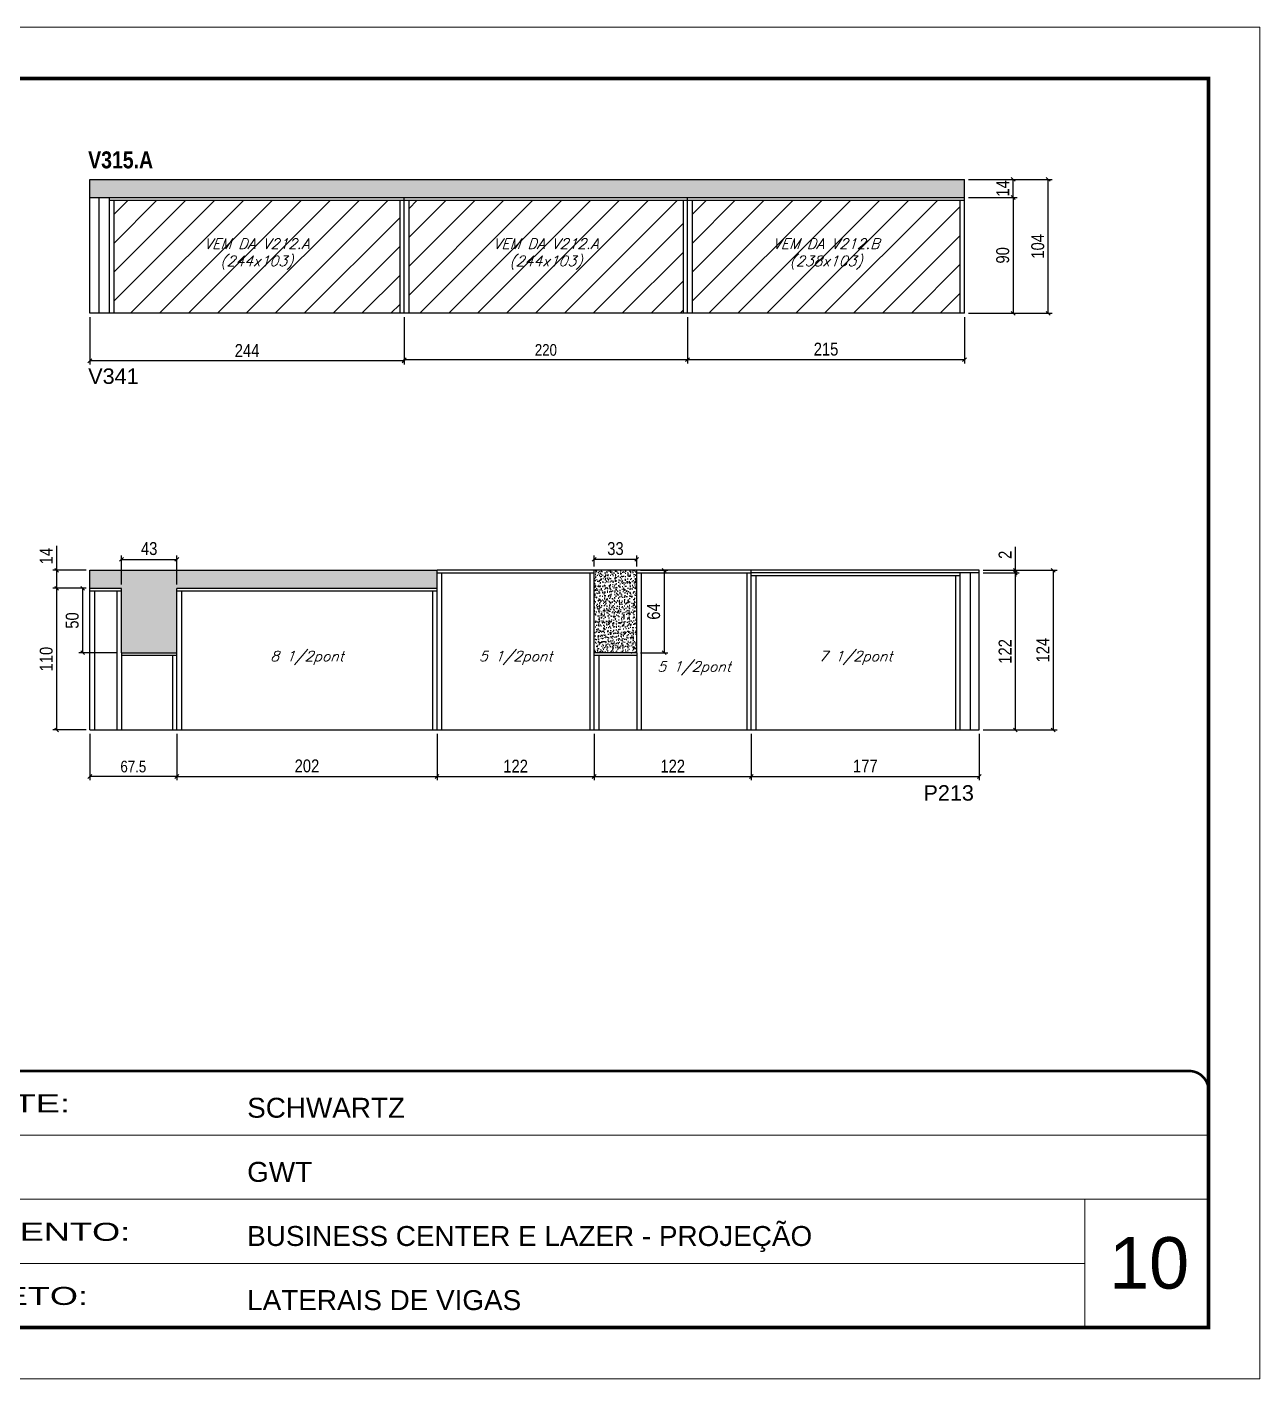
# Model space of a CAD drawing. Extents: x 13154 to 22413, y 1253 to 30260.
# Drawn here: x 15281 to 16238, y 26522 to 27572 of the extents above; entities that cross this region are included whole.
import ezdxf

# ---------------------------------------------------------------- set-up
doc = ezdxf.new("R2010")
doc.units = 0
doc.linetypes.add('CONTINUO', pattern=[0])
doc.linetypes.add('DASHED', pattern=[0.75, 0.5, -0.25])
for name, color, linetype in [('5', 5, 'Continuous'), ('COTA', 241, 'Continuous'), ('NOMENCLATURA', 7, 'Continuous'), ('Painéis', 200, 'Continuous'), ('SARR_2.2x7', 40, 'Continuous'), ('SARR_3.5x7', 81, 'Continuous'), ('texto', 7, 'Continuous')]:
    doc.layers.add(name, color=color, linetype=linetype)
for name, color, linetype, lineweight in [('CARIMBO', 255, 'Continuous', 9), ('Folhas', 255, 'Continuous', 9), ('Hachura', 251, 'Continuous', 9), ('SARRAFO DE PRESSAO', 251, 'DASHED', 9)]:
    doc.layers.add(name, color=color, linetype=linetype, lineweight=lineweight)
doc.styles.add('ARIAL', font='arial.ttf')
doc.styles.add('COTA TECNICA', font='techl___.ttf', dxfattribs={"height": 10})
doc.styles.add('COTA TECNICA-50', font='techl___.ttf', dxfattribs={"height": 9})
doc.styles.add('Romans', font='romans.shx')
doc.styles.get("Standard").update_dxf_attribs({"font": 'arial.ttf'})
doc.styles.add('TECNICA', font='techb___.ttf', dxfattribs={"height": 10})
doc.styles.add('Tecnologia', font='')
doc.styles.get('Tecnologia').set_extended_font_data('Forgotten Futurist')
doc.dimstyles.new('COTA PAINEL-50', dxfattribs={"dimtxt": 9, "dimasz": 3, "dimexe": 3, "dimexo": 3, "dimgap": 3, "dimtad": 1, "dimdec": 1, "dimzin": 12, "dimdsep": 46, "dimtxsty": 'COTA TECNICA-50', "dimblk1": 'OBLIQUE', "dimblk2": 'OBLIQUE', "dimsah": 1, "dimcen": 0.9, "dimclrd": 4, "dimclre": 4, "dimclrt": 240, "dimadec": 1, "dimazin": 3, "dimtfac": 1, "dimtdec": 1, "dimtmove": 0, "dimatfit": 3, "dimfxl": 1, "dimtolj": 1, "dimtzin": 12, "dimarcsym": 0})
doc.dimstyles.new('PAINEL', dxfattribs={"dimtxt": 10, "dimasz": 3, "dimexe": 3, "dimexo": 3, "dimgap": 3, "dimtad": 1, "dimdec": 1, "dimzin": 12, "dimdsep": 46, "dimtxsty": 'COTA TECNICA', "dimblk1": 'OBLIQUE', "dimblk2": 'OBLIQUE', "dimsah": 1, "dimcen": 0.9, "dimclrd": 4, "dimclre": 4, "dimclrt": 240, "dimadec": 1, "dimazin": 3, "dimtfac": 1, "dimtdec": 1, "dimtmove": 0, "dimatfit": 3, "dimfxl": 1, "dimtolj": 1, "dimtzin": 12, "dimarcsym": 0})
pattern_1 = [(50, (-115901.4382, -5439.4145), (5.46554007, -0.47817257), [0.5715, -6.2865]), (355, (-115901.438, -5439.4145), (-1.05730264, 5.73170536), [0.4572, -5.02921753]), (100.4514447, (-115900.983, -5439.4543), (4.40823741, 5.25353256), [0.48570026, -5.34270734]), (46.1842, (-115901.438, -5437.8905), (8.13237123, -1.26126984), [0.85725, -9.42975]), (96.6355576, (-115900.7605, -5437.9956), (7.122124, 7.42278374), [0.7285507, -8.01406824]), (351.184151, (-115901.438, -5437.8905), (7.122124, 7.42278374), [0.685799, -7.54379196]), (21, (-115900.6762, -5438.2715), (4.54843174, -3.06795595), [0.5715, -6.2865]), (326, (-115900.676, -5438.2715), (1.85406085, 5.52563898), [0.4572, -5.0292]), (71.451445, (-115900.297, -5438.527), (6.40249258, 2.45768307), [0.48570026, -5.34269813]), (37.5, (-115901.4382, -5439.4145), (0.092658098, 2.536651166), [0, -4.96824, 0, -5.1054, 0, -5.04825]), (7.5, (-115901.4382, -5439.4145), (2.004589875, 3.005417245), [0, -2.91084, 0, -4.85394, 0, -1.92405]), (327.5, (-115903.1375, -5439.4145), (4.067717855, -0.17186232), [0, -1.905, 0, -5.9436, 0, -7.8867]), (317.5, (-115903.8995, -5439.4145), (4.44387544, 0.76279473), [0, -2.4765, 0, -3.94716, 0, -5.6007])]

# ---------------------------------------------------------------- blocks, each defined once
blk = doc.blocks.new('9999999999')
at = {"color": 30, "linetype": 'CONTINUO'}
for p, q in [((98564.6, 34379.6), (99584, 34379.6)), ((98564.6, 34329.8), (99488, 34329.8)), ((99584, 34329.8), (99488, 34329.8)), ((99488, 34329.8), (99488, 34230.2)), ((98564.6, 34280), (99488, 34280))]:
    blk.add_line(p, q, dxfattribs=at)
at = {"color": 30, "linetype": 'CONTINUO', "const_width": 2}
blk.add_lwpolyline([(99584, 34230.2), (99584, 34414.4, 0.414214), (99569, 34429.4), (98229, 34429.4, 0.414214), (98214, 34414.4), (98214, 34245.2, 0.414214), (98229, 34230.2), (99584, 34230.2)], format="xyb", dxfattribs=at)
at = {"layer": 'Folhas'}
blk.add_lwpolyline([(98139, 34190.2), (99624, 34190.2), (99624, 35240.2), (98139, 35240.2)], close=True, dxfattribs=at)
at = {"layer": 'Folhas', "color": 30, "const_width": 3}
blk.add_lwpolyline([(98214, 34230.2), (99584, 34230.2), (99584, 35200.2), (98214, 35200.2)], close=True, dxfattribs=at)
at = {"color": 7, "linetype": 'Continuous', "ltscale": 5, "style": 'ARIAL'}
for s, height, p in [('SCHWARTZ', 15.48, (98837.7, 34393.1)), ('GWT', 15.48, (98837.7, 34343.3)), ('BUSINESS CENTER E LAZER - PROJEÇÃO', 15.483, (98837.7, 34293.5)), ('LATERAIS DE VIGAS', 15.483, (98837.7, 34243.7))]:
    blk.add_text(s, height=height, dxfattribs=at).set_placement(p)
at = {"layer": 'Folhas', "color": 7, "style": 'Tecnologia', "width": 1.5}
for s, p in [('CLIENTE:', (98573.7, 34397.2)), ('PAVIMENTO:', (98573.7, 34297.5)), ('PROJETO:', (98573.7, 34247.7))]:
    blk.add_text(s, height=14, dxfattribs=at).set_placement(p)
blk = doc.blocks.new('_Oblique')
at = {"color": 0, "linetype": 'ByBlock', "lineweight": -2}
blk.add_line((-0.5, -0.5), (0.5, 0.5), dxfattribs=at)
blk = doc.blocks.new('*D213')
at = {"layer": 'COTA', "color": 4, "linetype": 'ByBlock', "lineweight": -2, "transparency": 16777216}
for p, q in [((15573.5, 27346.7), (15573.5, 27310.7)), ((15793.5, 27346.7), (15793.5, 27310.7)), ((15573.5, 27313.7), (15793.5, 27313.7))]:
    blk.add_line(p, q, dxfattribs=at)
at = {"layer": 'Defpoints', "color": 0, "linetype": 'ByBlock', "transparency": 16777216}
for p in [(15573.5, 27349.7), (15793.5, 27349.7), (15793.5, 27313.7)]:
    blk.add_point(p, dxfattribs=at)
at = {"layer": 'COTA', "color": 4, "linetype": 'ByBlock', "lineweight": -2, "transparency": 16777216, "xscale": 3, "yscale": 3, "zscale": 3, "rotation": 180}
blk.add_blockref('_Oblique', (15573.5, 27313.7), dxfattribs=at)
at = {"layer": 'COTA', "color": 4, "linetype": 'ByBlock', "lineweight": -2, "transparency": 16777216, "xscale": 3, "yscale": 3, "zscale": 3}
blk.add_blockref('_Oblique', (15793.5, 27313.7), dxfattribs=at)
at = {"layer": 'COTA', "color": 240, "linetype": 'ByBlock', "transparency": 16777216, "insert": (15683.5, 27321.2), "char_height": 9, "attachment_point": 5, "style": 'COTA TECNICA-50'}
blk.add_mtext('\\A1;220', dxfattribs=at)
blk = doc.blocks.new('*D1242')
at = {"layer": 'COTA', "color": 4, "linetype": 'ByBlock', "lineweight": -2, "transparency": 16777216}
for p, q in [((15329.5, 27346.7), (15329.5, 27309.8)), ((15573.5, 27346.7), (15573.5, 27309.8)), ((15573.5, 27312.8), (15329.5, 27312.8))]:
    blk.add_line(p, q, dxfattribs=at)
at = {"layer": 'Defpoints', "color": 0, "linetype": 'ByBlock', "transparency": 16777216}
for p in [(15329.5, 27349.7), (15573.5, 27349.7), (15329.5, 27312.8)]:
    blk.add_point(p, dxfattribs=at)
at = {"layer": 'COTA', "color": 4, "linetype": 'ByBlock', "lineweight": -2, "transparency": 16777216, "xscale": 3, "yscale": 3, "zscale": 3, "rotation": 180}
blk.add_blockref('_Oblique', (15329.5, 27312.8), dxfattribs=at)
at = {"layer": 'COTA', "color": 4, "linetype": 'ByBlock', "lineweight": -2, "transparency": 16777216, "xscale": 3, "yscale": 3, "zscale": 3}
blk.add_blockref('_Oblique', (15573.5, 27312.8), dxfattribs=at)
at = {"layer": 'COTA', "color": 240, "linetype": 'ByBlock', "transparency": 16777216, "insert": (15451.5, 27320.8), "char_height": 10, "attachment_point": 5, "style": 'COTA TECNICA'}
blk.add_mtext('\\A1;244', dxfattribs=at)
blk = doc.blocks.new('*D1243')
at = {"layer": 'COTA', "color": 4, "linetype": 'ByBlock', "lineweight": -2, "transparency": 16777216}
for p, q in [((15793.5, 27346.7), (15793.5, 27310.7)), ((16008.5, 27346.7), (16008.5, 27310.7)), ((15793.5, 27313.7), (16008.5, 27313.7))]:
    blk.add_line(p, q, dxfattribs=at)
at = {"layer": 'Defpoints', "color": 0, "linetype": 'ByBlock', "transparency": 16777216}
for p in [(15793.5, 27349.7), (16008.5, 27349.7), (16008.5, 27313.7)]:
    blk.add_point(p, dxfattribs=at)
at = {"layer": 'COTA', "color": 4, "linetype": 'ByBlock', "lineweight": -2, "transparency": 16777216, "xscale": 3, "yscale": 3, "zscale": 3, "rotation": 180}
blk.add_blockref('_Oblique', (15793.5, 27313.7), dxfattribs=at)
at = {"layer": 'COTA', "color": 4, "linetype": 'ByBlock', "lineweight": -2, "transparency": 16777216, "xscale": 3, "yscale": 3, "zscale": 3}
blk.add_blockref('_Oblique', (16008.5, 27313.7), dxfattribs=at)
at = {"layer": 'COTA', "color": 240, "linetype": 'ByBlock', "transparency": 16777216, "insert": (15901, 27321.8), "char_height": 10, "attachment_point": 5, "style": 'COTA TECNICA'}
blk.add_mtext('\\A1;215', dxfattribs=at)
blk = doc.blocks.new('*D214')
at = {"layer": 'COTA', "color": 4, "linetype": 'ByBlock', "lineweight": -2, "transparency": 16777216}
for p, q in [((16011.5, 27439.7), (16049.3, 27439.7)), ((16046.3, 27439.7), (16046.3, 27349.7)), ((16011.5, 27349.7), (16049.3, 27349.7))]:
    blk.add_line(p, q, dxfattribs=at)
at = {"layer": 'Defpoints', "color": 0, "linetype": 'ByBlock', "transparency": 16777216}
for p in [(16008.5, 27439.7), (16008.5, 27349.7), (16046.3, 27349.7)]:
    blk.add_point(p, dxfattribs=at)
at = {"layer": 'COTA', "color": 4, "linetype": 'ByBlock', "lineweight": -2, "transparency": 16777216, "xscale": 3, "yscale": 3, "zscale": 3}
for p, rotation in [((16046.3, 27439.7), 90), ((16046.3, 27349.7), 270)]:
    blk.add_blockref('_Oblique', p, dxfattribs=dict(at, rotation=rotation))
at = {"layer": 'COTA', "color": 240, "linetype": 'ByBlock', "transparency": 16777216, "insert": (16038.2, 27394.7), "char_height": 10, "attachment_point": 5, "rotation": 90, "style": 'COTA TECNICA'}
blk.add_mtext('\\A1;90', dxfattribs=at)
blk = doc.blocks.new('*D215')
at = {"layer": 'COTA', "color": 4, "linetype": 'ByBlock', "lineweight": -2, "transparency": 16777216}
for p, q in [((16011.5, 27453.7), (16049.3, 27453.7)), ((16046.3, 27439.7), (16046.3, 27453.7)), ((16011.5, 27439.7), (16049.3, 27439.7))]:
    blk.add_line(p, q, dxfattribs=at)
at = {"layer": 'Defpoints', "color": 0, "linetype": 'ByBlock', "transparency": 16777216}
for p in [(16008.5, 27453.7), (16046.3, 27453.7), (16008.5, 27439.7)]:
    blk.add_point(p, dxfattribs=at)
at = {"layer": 'COTA', "color": 4, "linetype": 'ByBlock', "lineweight": -2, "transparency": 16777216, "xscale": 3, "yscale": 3, "zscale": 3}
for p, rotation in [((16046.3, 27453.7), 90), ((16046.3, 27439.7), 270)]:
    blk.add_blockref('_Oblique', p, dxfattribs=dict(at, rotation=rotation))
at = {"layer": 'COTA', "color": 240, "linetype": 'ByBlock', "transparency": 16777216, "insert": (16038.2, 27446.7), "char_height": 10, "attachment_point": 5, "rotation": 90, "style": 'COTA TECNICA'}
blk.add_mtext('\\A1;14', dxfattribs=at)
blk = doc.blocks.new('*D208')
at = {"layer": 'COTA', "color": 4, "linetype": 'ByBlock', "lineweight": -2, "transparency": 16777216}
for p, q in [((15329.5, 27023.1), (15329.5, 26987)), ((15397, 27023.1), (15397, 26987)), ((15397, 26990), (15329.5, 26990))]:
    blk.add_line(p, q, dxfattribs=at)
at = {"layer": 'Defpoints', "color": 0, "linetype": 'ByBlock', "transparency": 16777216}
for p in [(15329.5, 27026.1), (15397, 27026.1), (15329.5, 26990)]:
    blk.add_point(p, dxfattribs=at)
at = {"layer": 'COTA', "color": 4, "linetype": 'ByBlock', "lineweight": -2, "transparency": 16777216, "xscale": 3, "yscale": 3, "zscale": 3, "rotation": 180}
blk.add_blockref('_Oblique', (15329.5, 26990), dxfattribs=at)
at = {"layer": 'COTA', "color": 4, "linetype": 'ByBlock', "lineweight": -2, "transparency": 16777216, "xscale": 3, "yscale": 3, "zscale": 3}
blk.add_blockref('_Oblique', (15397, 26990), dxfattribs=at)
at = {"layer": 'COTA', "color": 240, "linetype": 'ByBlock', "transparency": 16777216, "insert": (15363.2, 26997.6), "char_height": 9, "attachment_point": 5, "style": 'COTA TECNICA-50'}
blk.add_mtext('\\A1;67.5', dxfattribs=at)
blk = doc.blocks.new('*D1222')
at = {"layer": 'COTA', "color": 4, "linetype": 'ByBlock', "lineweight": -2, "transparency": 16777216}
for p, q in [((15397, 27023.1), (15397, 26987)), ((15599, 27023.1), (15599, 26987)), ((15397, 26990), (15599, 26990))]:
    blk.add_line(p, q, dxfattribs=at)
at = {"layer": 'Defpoints', "color": 0, "linetype": 'ByBlock', "transparency": 16777216}
for p in [(15397, 27026.1), (15599, 27026.1), (15599, 26990)]:
    blk.add_point(p, dxfattribs=at)
at = {"layer": 'COTA', "color": 4, "linetype": 'ByBlock', "lineweight": -2, "transparency": 16777216, "xscale": 3, "yscale": 3, "zscale": 3, "rotation": 180}
blk.add_blockref('_Oblique', (15397, 26990), dxfattribs=at)
at = {"layer": 'COTA', "color": 4, "linetype": 'ByBlock', "lineweight": -2, "transparency": 16777216, "xscale": 3, "yscale": 3, "zscale": 3}
blk.add_blockref('_Oblique', (15599, 26990), dxfattribs=at)
at = {"layer": 'COTA', "color": 240, "linetype": 'ByBlock', "transparency": 16777216, "insert": (15498, 26998.1), "char_height": 10, "attachment_point": 5, "style": 'COTA TECNICA'}
blk.add_mtext('\\A1;202', dxfattribs=at)
blk = doc.blocks.new('*D1223')
at = {"layer": 'COTA', "color": 4, "linetype": 'ByBlock', "lineweight": -2, "transparency": 16777216}
for p, q in [((15354, 27139.1), (15354, 27161.6)), ((15354, 27158.6), (15397, 27158.6)), ((15397, 27139.1), (15397, 27161.6))]:
    blk.add_line(p, q, dxfattribs=at)
at = {"layer": 'Defpoints', "color": 0, "linetype": 'ByBlock', "transparency": 16777216}
for p in [(15397, 27158.6), (15354, 27136.1), (15397, 27136.1)]:
    blk.add_point(p, dxfattribs=at)
at = {"layer": 'COTA', "color": 4, "linetype": 'ByBlock', "lineweight": -2, "transparency": 16777216, "xscale": 3, "yscale": 3, "zscale": 3, "rotation": 180}
blk.add_blockref('_Oblique', (15354, 27158.6), dxfattribs=at)
at = {"layer": 'COTA', "color": 4, "linetype": 'ByBlock', "lineweight": -2, "transparency": 16777216, "xscale": 3, "yscale": 3, "zscale": 3}
blk.add_blockref('_Oblique', (15397, 27158.6), dxfattribs=at)
at = {"layer": 'COTA', "color": 240, "linetype": 'ByBlock', "transparency": 16777216, "insert": (15375.5, 27166.9), "char_height": 10, "attachment_point": 5, "style": 'COTA TECNICA'}
blk.add_mtext('\\A1;43', dxfattribs=at)
blk = doc.blocks.new('*D1224')
at = {"layer": 'COTA', "color": 4, "linetype": 'ByBlock', "lineweight": -2, "transparency": 16777216}
for p, q in [((15599, 27023.1), (15599, 26987)), ((15721, 27023.1), (15721, 26987)), ((15599, 26990), (15721, 26990))]:
    blk.add_line(p, q, dxfattribs=at)
at = {"layer": 'Defpoints', "color": 0, "linetype": 'ByBlock', "transparency": 16777216}
for p in [(15599, 27026.1), (15721, 27026.1), (15721, 26990)]:
    blk.add_point(p, dxfattribs=at)
at = {"layer": 'COTA', "color": 4, "linetype": 'ByBlock', "lineweight": -2, "transparency": 16777216, "xscale": 3, "yscale": 3, "zscale": 3, "rotation": 180}
blk.add_blockref('_Oblique', (15599, 26990), dxfattribs=at)
at = {"layer": 'COTA', "color": 4, "linetype": 'ByBlock', "lineweight": -2, "transparency": 16777216, "xscale": 3, "yscale": 3, "zscale": 3}
blk.add_blockref('_Oblique', (15721, 26990), dxfattribs=at)
at = {"layer": 'COTA', "color": 240, "linetype": 'ByBlock', "transparency": 16777216, "insert": (15660, 26998), "char_height": 10, "attachment_point": 5, "style": 'COTA TECNICA'}
blk.add_mtext('\\A1;122', dxfattribs=at)
blk = doc.blocks.new('*D1225')
at = {"layer": 'COTA', "color": 4, "linetype": 'ByBlock', "lineweight": -2, "transparency": 16777216}
for p, q in [((15721, 27023.1), (15721, 26987)), ((15843, 27023.1), (15843, 26987)), ((15721, 26990), (15843, 26990))]:
    blk.add_line(p, q, dxfattribs=at)
at = {"layer": 'Defpoints', "color": 0, "linetype": 'ByBlock', "transparency": 16777216}
for p in [(15721, 27026.1), (15843, 27026.1), (15843, 26990)]:
    blk.add_point(p, dxfattribs=at)
at = {"layer": 'COTA', "color": 4, "linetype": 'ByBlock', "lineweight": -2, "transparency": 16777216, "xscale": 3, "yscale": 3, "zscale": 3, "rotation": 180}
blk.add_blockref('_Oblique', (15721, 26990), dxfattribs=at)
at = {"layer": 'COTA', "color": 4, "linetype": 'ByBlock', "lineweight": -2, "transparency": 16777216, "xscale": 3, "yscale": 3, "zscale": 3}
blk.add_blockref('_Oblique', (15843, 26990), dxfattribs=at)
at = {"layer": 'COTA', "color": 240, "linetype": 'ByBlock', "transparency": 16777216, "insert": (15782, 26998), "char_height": 10, "attachment_point": 5, "style": 'COTA TECNICA'}
blk.add_mtext('\\A1;122', dxfattribs=at)
blk = doc.blocks.new('*D1226')
at = {"layer": 'COTA', "color": 4, "linetype": 'ByBlock', "lineweight": -2, "transparency": 16777216}
for p, q in [((15843, 27023.1), (15843, 26987)), ((16020, 27023.1), (16020, 26987)), ((15843, 26990), (16020, 26990))]:
    blk.add_line(p, q, dxfattribs=at)
at = {"layer": 'Defpoints', "color": 0, "linetype": 'ByBlock', "transparency": 16777216}
for p in [(15843, 27026.1), (16020, 27026.1), (16020, 26990)]:
    blk.add_point(p, dxfattribs=at)
at = {"layer": 'COTA', "color": 4, "linetype": 'ByBlock', "lineweight": -2, "transparency": 16777216, "xscale": 3, "yscale": 3, "zscale": 3, "rotation": 180}
blk.add_blockref('_Oblique', (15843, 26990), dxfattribs=at)
at = {"layer": 'COTA', "color": 4, "linetype": 'ByBlock', "lineweight": -2, "transparency": 16777216, "xscale": 3, "yscale": 3, "zscale": 3}
blk.add_blockref('_Oblique', (16020, 26990), dxfattribs=at)
at = {"layer": 'COTA', "color": 240, "linetype": 'ByBlock', "transparency": 16777216, "insert": (15931.5, 26998.1), "char_height": 10, "attachment_point": 5, "style": 'COTA TECNICA'}
blk.add_mtext('\\A1;177', dxfattribs=at)
blk = doc.blocks.new('*D1227')
at = {"layer": 'COTA', "color": 4, "linetype": 'ByBlock', "lineweight": -2, "transparency": 16777216}
for p, q in [((16023, 27150.1), (16080.4, 27150.1)), ((16077.4, 27150.1), (16077.4, 27026.1)), ((16023, 27026.1), (16080.4, 27026.1))]:
    blk.add_line(p, q, dxfattribs=at)
at = {"layer": 'Defpoints', "color": 0, "linetype": 'ByBlock', "transparency": 16777216}
for p in [(16020, 27150.1), (16020, 27026.1), (16077.4, 27026.1)]:
    blk.add_point(p, dxfattribs=at)
at = {"layer": 'COTA', "color": 4, "linetype": 'ByBlock', "lineweight": -2, "transparency": 16777216, "xscale": 3, "yscale": 3, "zscale": 3}
for p, rotation in [((16077.4, 27150.1), 90), ((16077.4, 27026.1), 270)]:
    blk.add_blockref('_Oblique', p, dxfattribs=dict(at, rotation=rotation))
at = {"layer": 'COTA', "color": 240, "linetype": 'ByBlock', "transparency": 16777216, "insert": (16069.3, 27088.1), "char_height": 10, "attachment_point": 5, "rotation": 90, "style": 'COTA TECNICA'}
blk.add_mtext('\\A1;124', dxfattribs=at)
blk = doc.blocks.new('*D1228')
at = {"layer": 'COTA', "color": 4, "linetype": 'ByBlock', "lineweight": -2, "transparency": 16777216}
for p, q in [((15757, 27150.1), (15778.3, 27150.1)), ((15775.3, 27150.1), (15775.3, 27086.1)), ((15757, 27086.1), (15778.3, 27086.1))]:
    blk.add_line(p, q, dxfattribs=at)
at = {"layer": 'Defpoints', "color": 0, "linetype": 'ByBlock', "transparency": 16777216}
for p in [(15754, 27150.1), (15754, 27086.1), (15775.3, 27086.1)]:
    blk.add_point(p, dxfattribs=at)
at = {"layer": 'COTA', "color": 4, "linetype": 'ByBlock', "lineweight": -2, "transparency": 16777216, "xscale": 3, "yscale": 3, "zscale": 3}
for p, rotation in [((15775.3, 27150.1), 90), ((15775.3, 27086.1), 270)]:
    blk.add_blockref('_Oblique', p, dxfattribs=dict(at, rotation=rotation))
at = {"layer": 'COTA', "color": 240, "linetype": 'ByBlock', "transparency": 16777216, "insert": (15767.2, 27118.1), "char_height": 10, "attachment_point": 5, "rotation": 90, "style": 'COTA TECNICA'}
blk.add_mtext('\\A1;64', dxfattribs=at)
blk = doc.blocks.new('*D1229')
at = {"layer": 'COTA', "color": 4, "linetype": 'ByBlock', "lineweight": -2, "transparency": 16777216}
for p, q in [((15721, 27153.1), (15721, 27161.6)), ((15754, 27158.6), (15721, 27158.6)), ((15754, 27153.1), (15754, 27161.6))]:
    blk.add_line(p, q, dxfattribs=at)
at = {"layer": 'Defpoints', "color": 0, "linetype": 'ByBlock', "transparency": 16777216}
for p in [(15721, 27158.6), (15721, 27150.1), (15754, 27150.1)]:
    blk.add_point(p, dxfattribs=at)
at = {"layer": 'COTA', "color": 4, "linetype": 'ByBlock', "lineweight": -2, "transparency": 16777216, "xscale": 3, "yscale": 3, "zscale": 3, "rotation": 180}
blk.add_blockref('_Oblique', (15721, 27158.6), dxfattribs=at)
at = {"layer": 'COTA', "color": 4, "linetype": 'ByBlock', "lineweight": -2, "transparency": 16777216, "xscale": 3, "yscale": 3, "zscale": 3}
blk.add_blockref('_Oblique', (15754, 27158.6), dxfattribs=at)
at = {"layer": 'COTA', "color": 240, "linetype": 'ByBlock', "transparency": 16777216, "insert": (15737.5, 27166.9), "char_height": 10, "attachment_point": 5, "style": 'COTA TECNICA'}
blk.add_mtext('\\A1;33', dxfattribs=at)
blk = doc.blocks.new('*D1230')
at = {"layer": 'COTA', "color": 4, "linetype": 'ByBlock', "lineweight": -2, "transparency": 16777216}
for p, q in [((15326.5, 27136.1), (15320.9, 27136.1)), ((15323.9, 27086.1), (15323.9, 27136.1)), ((15351, 27086.1), (15320.9, 27086.1))]:
    blk.add_line(p, q, dxfattribs=at)
at = {"layer": 'Defpoints', "color": 0, "linetype": 'ByBlock', "transparency": 16777216}
for p in [(15323.9, 27136.1), (15329.5, 27136.1), (15354, 27086.1)]:
    blk.add_point(p, dxfattribs=at)
at = {"layer": 'COTA', "color": 4, "linetype": 'ByBlock', "lineweight": -2, "transparency": 16777216, "xscale": 3, "yscale": 3, "zscale": 3}
for p, rotation in [((15323.9, 27136.1), 90), ((15323.9, 27086.1), 270)]:
    blk.add_blockref('_Oblique', p, dxfattribs=dict(at, rotation=rotation))
at = {"layer": 'COTA', "color": 240, "linetype": 'ByBlock', "transparency": 16777216, "insert": (15315.8, 27111.1), "char_height": 10, "attachment_point": 5, "rotation": 90, "style": 'COTA TECNICA'}
blk.add_mtext('\\A1;50', dxfattribs=at)
blk = doc.blocks.new('*D1231')
at = {"layer": 'COTA', "color": 4, "linetype": 'ByBlock', "lineweight": -2, "transparency": 16777216}
for p, q in [((16011.5, 27453.7), (16076.5, 27453.7)), ((16073.5, 27349.7), (16073.5, 27453.7)), ((16011.5, 27349.7), (16076.5, 27349.7))]:
    blk.add_line(p, q, dxfattribs=at)
at = {"layer": 'Defpoints', "color": 0, "linetype": 'ByBlock', "transparency": 16777216}
for p in [(16008.5, 27453.7), (16073.5, 27453.7), (16008.5, 27349.7)]:
    blk.add_point(p, dxfattribs=at)
at = {"layer": 'COTA', "color": 4, "linetype": 'ByBlock', "lineweight": -2, "transparency": 16777216, "xscale": 3, "yscale": 3, "zscale": 3}
for p, rotation in [((16073.5, 27453.7), 90), ((16073.5, 27349.7), 270)]:
    blk.add_blockref('_Oblique', p, dxfattribs=dict(at, rotation=rotation))
at = {"layer": 'COTA', "color": 240, "linetype": 'ByBlock', "transparency": 16777216, "insert": (16065.4, 27401.7), "char_height": 10, "attachment_point": 5, "rotation": 90, "style": 'COTA TECNICA'}
blk.add_mtext('\\A1;104', dxfattribs=at)
blk = doc.blocks.new('*D1232')
at = {"layer": 'COTA', "color": 4, "linetype": 'ByBlock', "lineweight": -2, "transparency": 16777216}
for p, q in [((15326.5, 27136.1), (15300.7, 27136.1)), ((15303.7, 27026.1), (15303.7, 27136.1)), ((15326.5, 27026.1), (15300.7, 27026.1))]:
    blk.add_line(p, q, dxfattribs=at)
at = {"layer": 'Defpoints', "color": 0, "linetype": 'ByBlock', "transparency": 16777216}
for p in [(15303.7, 27136.1), (15329.5, 27136.1), (15329.5, 27026.1)]:
    blk.add_point(p, dxfattribs=at)
at = {"layer": 'COTA', "color": 4, "linetype": 'ByBlock', "lineweight": -2, "transparency": 16777216, "xscale": 3, "yscale": 3, "zscale": 3}
for p, rotation in [((15303.7, 27136.1), 90), ((15303.7, 27026.1), 270)]:
    blk.add_blockref('_Oblique', p, dxfattribs=dict(at, rotation=rotation))
at = {"layer": 'COTA', "color": 240, "linetype": 'ByBlock', "transparency": 16777216, "insert": (15295.6, 27081.1), "char_height": 10, "attachment_point": 5, "rotation": 90, "style": 'COTA TECNICA'}
blk.add_mtext('\\A1;110', dxfattribs=at)
blk = doc.blocks.new('*D1233')
at = {"layer": 'COTA', "color": 4, "linetype": 'ByBlock', "lineweight": -2, "transparency": 16777216}
for p, q in [((15303.7, 27150.1), (15303.7, 27169.2)), ((15326.5, 27150.1), (15300.7, 27150.1)), ((15303.7, 27136.1), (15303.7, 27150.1)), ((15326.5, 27136.1), (15300.7, 27136.1))]:
    blk.add_line(p, q, dxfattribs=at)
at = {"layer": 'Defpoints', "color": 0, "linetype": 'ByBlock', "transparency": 16777216}
for p in [(15303.7, 27150.1), (15329.5, 27150.1), (15329.5, 27136.1)]:
    blk.add_point(p, dxfattribs=at)
at = {"layer": 'COTA', "color": 4, "linetype": 'ByBlock', "lineweight": -2, "transparency": 16777216, "xscale": 3, "yscale": 3, "zscale": 3}
for p, rotation in [((15303.7, 27150.1), 90), ((15303.7, 27136.1), 270)]:
    blk.add_blockref('_Oblique', p, dxfattribs=dict(at, rotation=rotation))
at = {"layer": 'COTA', "color": 240, "linetype": 'ByBlock', "transparency": 16777216, "insert": (15295.6, 27161.1), "char_height": 10, "attachment_point": 5, "rotation": 90, "style": 'COTA TECNICA'}
blk.add_mtext('\\A1;14', dxfattribs=at)
blk = doc.blocks.new('*D1236')
at = {"layer": 'COTA', "color": 4, "linetype": 'ByBlock', "lineweight": -2, "transparency": 16777216}
for p, q in [((16023, 27148.1), (16051, 27148.1)), ((16048, 27026.1), (16048, 27148.1)), ((16023, 27026.1), (16051, 27026.1))]:
    blk.add_line(p, q, dxfattribs=at)
at = {"layer": 'Defpoints', "color": 0, "linetype": 'ByBlock', "transparency": 16777216}
for p in [(16020, 27148.1), (16048, 27148.1), (16020, 27026.1)]:
    blk.add_point(p, dxfattribs=at)
at = {"layer": 'COTA', "color": 4, "linetype": 'ByBlock', "lineweight": -2, "transparency": 16777216, "xscale": 3, "yscale": 3, "zscale": 3}
for p, rotation in [((16048, 27148.1), 90), ((16048, 27026.1), 270)]:
    blk.add_blockref('_Oblique', p, dxfattribs=dict(at, rotation=rotation))
at = {"layer": 'COTA', "color": 240, "linetype": 'ByBlock', "transparency": 16777216, "insert": (16040, 27087.1), "char_height": 10, "attachment_point": 5, "rotation": 90, "style": 'COTA TECNICA'}
blk.add_mtext('\\A1;122', dxfattribs=at)
blk = doc.blocks.new('*D1237')
at = {"layer": 'COTA', "color": 4, "linetype": 'ByBlock', "lineweight": -2, "transparency": 16777216}
for p, q in [((16048, 27150.1), (16048, 27168.2)), ((16023, 27150.1), (16051, 27150.1)), ((16023, 27148.1), (16051, 27148.1)), ((16048, 27148.1), (16048, 27150.1)), ((16048, 27148.1), (16048, 27145.1))]:
    blk.add_line(p, q, dxfattribs=at)
at = {"layer": 'Defpoints', "color": 0, "linetype": 'ByBlock', "transparency": 16777216}
for p in [(16020, 27150.1), (16020, 27148.1), (16048, 27150.1)]:
    blk.add_point(p, dxfattribs=at)
at = {"layer": 'COTA', "color": 4, "linetype": 'ByBlock', "lineweight": -2, "transparency": 16777216, "xscale": 3, "yscale": 3, "zscale": 3}
for p, rotation in [((16048, 27150.1), 270), ((16048, 27148.1), 90)]:
    blk.add_blockref('_Oblique', p, dxfattribs=dict(at, rotation=rotation))
at = {"layer": 'COTA', "color": 240, "linetype": 'ByBlock', "transparency": 16777216, "insert": (16040, 27162.1), "char_height": 10, "attachment_point": 5, "rotation": 90, "style": 'COTA TECNICA'}
blk.add_mtext('\\A1;2', dxfattribs=at)

msp = doc.modelspace()

# ---------------------------------------------------------------- hatches: boundary and pattern name
at = {"layer": 'COTA', "linetype": 'ByBlock'}
h = msp.add_hatch(dxfattribs=at)
h.set_pattern_fill('AR-CONC', color=256, scale=0.03)
h.set_pattern_definition([(50, (-115903.9382, -5376.066), (5.46554007, -0.47817257), [0.5715, -6.2865]), (355, (-115903.938, -5376.066), (-1.05730264, 5.73170536), [0.4572, -5.02921753]), (100.4514447, (-115903.483, -5376.106), (4.40823741, 5.25353256), [0.48570026, -5.34270734]), (46.1842, (-115903.938, -5374.542), (8.13237123, -1.26126984), [0.85725, -9.42975]), (96.6355576, (-115903.2605, -5374.647), (7.122124, 7.42278374), [0.7285507, -8.01406824]), (351.184151, (-115903.938, -5374.542), (7.122124, 7.42278374), [0.685799, -7.54379196]), (21, (-115903.1762, -5374.923), (4.54843174, -3.06795595), [0.5715, -6.2865]), (326, (-115903.176, -5374.923), (1.85406085, 5.52563898), [0.4572, -5.0292]), (71.451445, (-115902.797, -5375.1787), (6.40249258, 2.45768307), [0.48570026, -5.34269813]), (37.5, (-115903.9382, -5376.066), (0.092658098, 2.536651166), [0, -4.96824, 0, -5.1054, 0, -5.04825]), (7.5, (-115903.9382, -5376.066), (2.004589875, 3.005417245), [0, -2.91084, 0, -4.85394, 0, -1.92405]), (327.5, (-115905.6375, -5376.066), (4.067717855, -0.17186232), [0, -1.905, 0, -5.9436, 0, -7.8867]), (317.5, (-115906.3995, -5376.066), (4.44387544, 0.76279473), [0, -2.4765, 0, -3.94716, 0, -5.6007])])
h.paths.add_polyline_path([(16008.5, 27439.74), (16008.5, 27453.74), (15329.5, 27453.74), (15329.5, 27439.74)])
h = msp.add_hatch(dxfattribs=at)
h.set_pattern_fill('AR-CONC', color=256, scale=0.03)
h.set_pattern_definition(pattern_1)
h.paths.add_polyline_path([(15354, 27086.07), (15397, 27086.07), (15397, 27136.07), (15599, 27136.07), (15599, 27150.07), (15329.5, 27150.07), (15329.5, 27136.07), (15354, 27136.07)])
h = msp.add_hatch(dxfattribs=at)
h.set_pattern_fill('AR-CONC', color=256, scale=0.03)
h.set_pattern_definition(pattern_1)
h.paths.add_polyline_path([(15721, 27086.07), (15754, 27086.07), (15754, 27150.07), (15721, 27150.07)])
at = {"layer": 'Hachura', "linetype": 'ByBlock'}
h = msp.add_hatch(dxfattribs=at)
h.set_pattern_fill('ANSI31', color=256, scale=5)
h.paths.add_polyline_path([(15570, 27349.74), (15570, 27437.54), (15348, 27437.54), (15348, 27349.74)])
h.paths.add_polyline_path([(15790, 27349.74), (15790, 27437.54), (15577, 27437.54), (15577, 27349.74)])
h.paths.add_polyline_path([(16005, 27349.74), (16005, 27437.54), (15797, 27437.54), (15797, 27349.74)])

# ---------------------------------------------------------------- linework, layer by layer
at = {"layer": 'COTA', "linetype": 'ByBlock'}
for p, q in [((15329.5, 27439.74), (15329.5, 27453.74)), ((15329.5, 27453.74), (16008.5, 27453.74)), ((16008.5, 27439.74), (16008.5, 27453.74)), ((15329.5, 27136.07), (15329.5, 27150.07)), ((15329.5, 27150.07), (15599, 27150.07)), ((15754, 27150.07), (15721, 27150.07)), ((15354, 27086.07), (15354, 27026.07)), ((15754, 27086.07), (15754, 27026.07))]:
    msp.add_line(p, q, dxfattribs=at)
at = {"layer": 'Painéis', "linetype": 'Continuous'}
for p, q in [((15329.5, 27349.74), (15329.5, 27439.74)), ((15329.5, 27439.74), (16008.5, 27439.74)), ((15573.5, 27349.74), (15573.5, 27439.74)), ((15793.5, 27349.74), (15793.5, 27439.74)), ((16008.5, 27349.74), (16008.5, 27439.74)), ((16008.5, 27349.74), (15329.5, 27349.74)), ((15599, 27026.07), (15599, 27150.07)), ((15721, 27150.07), (15599, 27150.07)), ((15721, 27026.07), (15721, 27150.07)), ((16020, 27150.07), (15754, 27150.07)), ((15754, 27086.07), (15754, 27150.07)), ((15843, 27026.07), (15843, 27150.07)), ((16020, 27148.07), (15843, 27148.07)), ((16020, 27026.07), (16020, 27150.07)), ((15354, 27136.07), (15329.5, 27136.07)), ((15329.5, 27026.07), (15329.5, 27136.07)), ((15354, 27086.07), (15354, 27136.07)), ((15599, 27136.07), (15397, 27136.07)), ((15397, 27026.07), (15397, 27136.07)), ((15354, 27086.07), (15397, 27086.07)), ((15754, 27086.07), (15721, 27086.07)), ((15329.5, 27026.07), (16020, 27026.07))]:
    msp.add_line(p, q, dxfattribs=at)
at = {"layer": 'SARR_2.2x7', "linetype": 'Continuous'}
for p, q in [((15336.5, 27439.74), (15336.5, 27349.74)), ((15344.5, 27437.54), (15573.5, 27437.54)), ((15573.5, 27437.54), (15793.5, 27437.54)), ((15793.5, 27437.54), (16008.5, 27437.54)), ((15721, 27147.87), (15599, 27147.87)), ((15843, 27147.87), (15754, 27147.87)), ((16005, 27145.87), (15843, 27145.87)), ((16013, 27148.07), (16013, 27026.07)), ((15354, 27133.87), (15329.5, 27133.87)), ((15599, 27133.87), (15397, 27133.87)), ((15397, 27083.87), (15354, 27083.87)), ((15754, 27083.87), (15721, 27083.87))]:
    msp.add_line(p, q, dxfattribs=at)
at = {"layer": 'SARR_3.5x7'}
for p, q in [((15344.5, 27439.74), (15344.5, 27349.74)), ((15348, 27437.54), (15348, 27349.74)), ((15570, 27437.54), (15570, 27349.74)), ((15577, 27437.54), (15577, 27349.74)), ((15790, 27437.54), (15790, 27349.74)), ((15797, 27437.54), (15797, 27349.74)), ((16005, 27437.54), (16005, 27349.74)), ((15602.5, 27147.87), (15602.5, 27026.07)), ((15717.5, 27147.87), (15717.5, 27026.07)), ((15757.5, 27147.87), (15757.5, 27026.07)), ((15839.5, 27147.87), (15839.5, 27026.07)), ((15846.5, 27145.87), (15846.5, 27026.07)), ((16001.5, 27145.87), (16001.5, 27026.07)), ((16005, 27148.07), (16005, 27026.07)), ((15333, 27133.87), (15333, 27026.07)), ((15350.5, 27133.87), (15350.5, 27026.07)), ((15400.5, 27133.87), (15400.5, 27026.07)), ((15595.5, 27133.87), (15595.5, 27026.07)), ((15393.5, 27083.87), (15393.5, 27026.07)), ((15724.5, 27083.87), (15724.5, 27026.07))]:
    msp.add_line(p, q, dxfattribs=at)

# ---------------------------------------------------------------- block references
at = {"layer": 'SARRAFO DE PRESSAO', "color": 6, "linetype": 'ByBlock'}
msp.add_blockref('9999999999', (-83386.1, -7668.18), dxfattribs=at)

# ---------------------------------------------------------------- texts
at = {"layer": '5', "linetype": 'Continuous'}
for s, rotation, p in [('V341', 359.99996, (15328.17, 27294.86)), ('P213', 0.00004, (15976.65, 26971.19))]:
    msp.add_text(s, height=12, rotation=rotation, dxfattribs=at).set_placement(p)
at = {"layer": 'CARIMBO', "style": 'ARIAL'}
msp.add_text('10', height=40, dxfattribs=at).set_placement((16120.74, 26592.17))
at = {"layer": 'NOMENCLATURA', "style": 'TECNICA'}
msp.add_text('V315.A', height=13.2, dxfattribs=at).set_placement((15328.12, 27462.26))
at = {"layer": 'texto', "color": 2, "char_height": 8, "attachment_point": 5, "style": 'Romans'}
for s, insert in [('{\\Q19;\\C256;VEM DA V212.A^J(244x103)}', (15459, 27395.74)), ('{\\Q19;\\C256;VEM DA V212.A^J(244x103)}', (15683.5, 27395.74)), ('{\\Q19;\\C256;VEM DA V212.B^J(238x103)}', (15901, 27395.74)), ('{\\Q19;\\C256;8 1/2pont}', (15498, 27082.07)), ('{\\Q19;\\C256;5 1/2pont}', (15660, 27082.07)), ('{\\Q19;\\C256;5 1/2pont}', (15798.5, 27074.05)), ('{\\Q19;\\C256;7 1/2pont}', (15924, 27082.07))]:
    msp.add_mtext(s, dxfattribs=dict(at, insert=insert))

# ---------------------------------------------------------------- dimensions: what is measured, and where the dimension line sits
at = {"layer": 'COTA', "linetype": 'ByBlock'}
dim = msp.add_linear_dim(base=(16046.32, 27453.74), p1=(16008.5, 27439.74), p2=(16008.5, 27453.74), angle=90, dimstyle='PAINEL', dxfattribs=at)
dim.commit()
dim.dimension.update_dxf_attribs({"geometry": '*D215', "text_midpoint": (16046.32, 27446.74), "dimtype": 160})
for base, p1, p2, angle, picture, middle in [((16073.53, 27453.74), (16008.5, 27349.74), (16008.5, 27453.74), 90, '*D1231', (16065.43, 27401.74)), ((16046.32, 27349.74), (16008.5, 27439.74), (16008.5, 27349.74), 90, '*D214', (16038.18, 27394.74)), ((15329.5, 27312.76), (15573.5, 27349.74), (15329.5, 27349.74), 180, '*D1242', (15451.5, 27320.83)), ((15303.66, 27150.07), (15329.5, 27136.07), (15329.5, 27150.07), 90, '*D1233', (15295.59, 27161.13)), ((16048.01, 27150.07), (16020, 27148.07), (16020, 27150.07), 90, '*D1237', (16040.01, 27162.13)), ((15775.27, 27086.07), (15754, 27150.07), (15754, 27086.07), 90, '*D1228', (15767.16, 27118.07)), ((16077.42, 27026.07), (16020, 27150.07), (16020, 27026.07), 90, '*D1227', (16069.35, 27088.07)), ((16048.01, 27148.07), (16020, 27026.07), (16020, 27148.07), 90, '*D1236', (16039.95, 27087.07)), ((15303.66, 27136.07), (15329.5, 27026.07), (15329.5, 27136.07), 90, '*D1232', (15295.56, 27081.07)), ((15323.9, 27136.07), (15354, 27086.07), (15329.5, 27136.07), 90, '*D1230', (15315.79, 27111.07))]:
    dim = msp.add_linear_dim(base=base, p1=p1, p2=p2, angle=angle, dimstyle='PAINEL', dxfattribs=at)
    dim.commit()
    dim.dimension.update_dxf_attribs({"geometry": picture, "text_midpoint": middle})
dim = msp.add_linear_dim(base=(15793.5, 27313.66), p1=(15573.5, 27349.74), p2=(15793.5, 27349.74), angle=180, dimstyle='COTA PAINEL-50', override={"dimarcsym": 1}, dxfattribs=at)
dim.commit()
dim.dimension.update_dxf_attribs({"geometry": '*D213', "text_midpoint": (15683.5, 27321.25)})
for base, p1, p2, picture, middle in [((16008.5, 27313.66), (15793.5, 27349.74), (16008.5, 27349.74), '*D1243', (15901, 27321.77)), ((15397, 27158.64), (15354, 27136.07), (15397, 27136.07), '*D1223', (15375.5, 27166.86)), ((15721, 27158.64), (15754, 27150.07), (15721, 27150.07), '*D1229', (15737.5, 27166.86)), ((15599, 26989.98), (15397, 27026.07), (15599, 27026.07), '*D1222', (15498, 26998.09)), ((15721, 26989.98), (15599, 27026.07), (15721, 27026.07), '*D1224', (15660, 26998.04))]:
    dim = msp.add_linear_dim(base=base, p1=p1, p2=p2, dimstyle='PAINEL', dxfattribs=at)
    dim.commit()
    dim.dimension.update_dxf_attribs({"geometry": picture, "text_midpoint": middle})
for base, p1, p2, dimstyle, override, picture, middle in [((15329.5, 26989.98), (15397, 27026.07), (15329.5, 27026.07), 'COTA PAINEL-50', {"dimarcsym": 1}, '*D208', (15363.25, 26997.58)), ((15843, 26989.98), (15721, 27026.07), (15843, 27026.07), 'PAINEL', {"dimtmove": 1}, '*D1225', (15782, 26998.04)), ((16020, 26989.98), (15843, 27026.07), (16020, 27026.07), 'PAINEL', {"dimtmove": 1}, '*D1226', (15931.5, 26998.06))]:
    dim = msp.add_linear_dim(base=base, p1=p1, p2=p2, dimstyle=dimstyle, override=override, dxfattribs=at)
    dim.commit()
    dim.dimension.update_dxf_attribs({"geometry": picture, "text_midpoint": middle})

doc.saveas('drawing.dxf')
